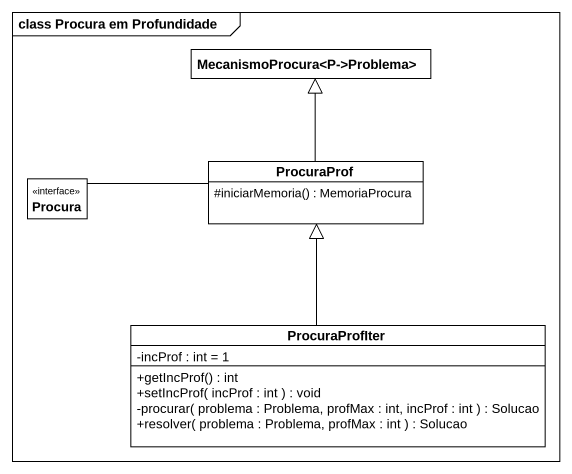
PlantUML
@startuml
mainframe class Procura em Profundidade
hide circle
hide empty members
skinparam classAttributeIconSize 0
class "MecanismoProcura<P->Problema>" as MecanismoProcura_P_Problema
interface Procura
class ProcuraProf {
  #iniciarMemoria() : MemoriaProcura
}
class ProcuraProfIter {
  -incProf : int = 1
  +getIncProf() : int
  +setIncProf( incProf : int ) : void
  -procurar( problema : Problema, profMax : int, incProf : int ) : Solucao
  +resolver( problema : Problema, profMax : int ) : Solucao
}
ProcuraProf -up-|> MecanismoProcura_P_Problema
ProcuraProf -left- Procura
ProcuraProfIter -up-|> ProcuraProf
@enduml
